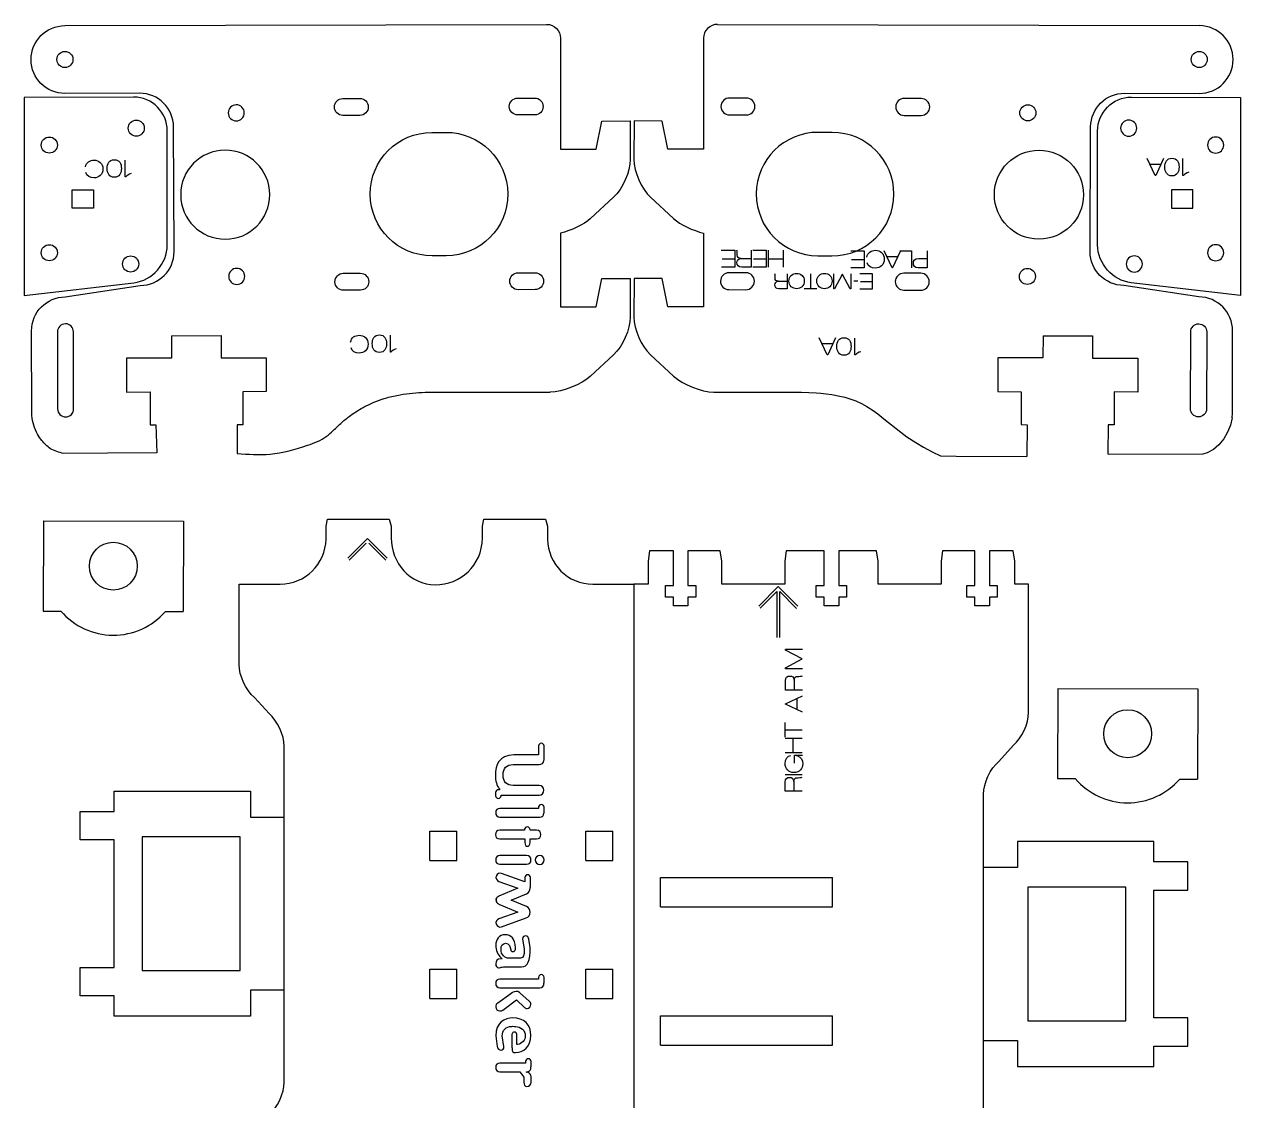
# Model space of a CAD drawing. Header units: millimetres. Extents: x -1146 to -38, y -868 to -122.
# Drawn here: x -253.3 to -37.6, y -313.1 to -122.2 of the extents above; entities that cross this region are included whole.
import ezdxf

# ---------------------------------------------------------------- set-up
doc = ezdxf.new("R2010")
doc.units = ezdxf.units.MM
doc.layers.add('CUTS', color=1, linetype='Continuous', true_color=0xff0000)
doc.layers.add('TEXT', color=5, linetype='Continuous', true_color=0x0000ff)

msp = doc.modelspace()

# ---------------------------------------------------------------- linework, layer by layer
at = {"layer": 'CUTS', "color": 1, "lineweight": 25, "true_color": 0xff0000}
for p, q in [((-246.11, -122.42), (-160.67, -122.19)), ((-130.37, -122.19), (-44.92, -122.42)), ((-227.19, -177.45), (-218.39, -177.42)), ((-227.19, -177.45), (-227.19, -181.4)), ((-218.39, -177.42), (-218.39, -181.36)), ((-72.64, -177.43), (-72.65, -181.37)), ((-72.64, -177.43), (-63.85, -177.45)), ((-63.85, -177.45), (-63.85, -181.4)), ((-227.19, -181.4), (-235.19, -181.42)), ((-235.19, -181.42), (-235.18, -187.42)), ((-218.39, -181.36), (-210.39, -181.34)), ((-210.39, -181.34), (-210.38, -187.34)), ((-80.65, -181.34), (-80.66, -187.34)), ((-72.65, -181.37), (-80.65, -181.34)), ((-63.85, -181.4), (-55.85, -181.43)), ((-55.85, -181.43), (-55.86, -187.42)), ((-235.18, -187.42), (-231, -187.41)), ((-231, -187.41), (-231, -193.25)), ((-210.38, -187.34), (-214.52, -187.36)), ((-214.52, -187.36), (-214.52, -193.21)), ((-180.56, -187.45), (-160.02, -187.43)), ((-131.01, -187.43), (-115.5, -187.44)), ((-115.5, -187.44), (-112.86, -187.56)), ((-112.86, -187.56), (-112.05, -187.63)), ((-112.05, -187.63), (-111.12, -187.72)), ((-80.66, -187.34), (-76.52, -187.36)), ((-76.52, -187.36), (-76.52, -193.2)), ((-55.86, -187.42), (-60.03, -187.41)), ((-60.03, -187.41), (-60.03, -193.25)), ((-111.12, -187.72), (-110.07, -187.87)), ((-110.07, -187.87), (-108.65, -188.15)), ((-108.65, -188.15), (-107.78, -188.36)), ((-107.78, -188.36), (-105.85, -189)), ((-105.85, -189), (-104.85, -189.46)), ((-104.85, -189.46), (-103.91, -189.96)), ((-251.95, -191.61), (-251.97, -191.18)), ((-103.91, -189.96), (-102.76, -190.71)), ((-102.76, -190.71), (-101.94, -191.31)), ((-101.94, -191.31), (-100.85, -192.17)), ((-39.13, -192.02), (-39.07, -191.18)), ((-231, -193.25), (-229.95, -193.25)), ((-229.95, -193.25), (-229.82, -198.21)), ((-215.55, -193.23), (-215.57, -198.33)), ((-214.52, -193.21), (-215.55, -193.23)), ((-100.85, -192.17), (-97.85, -194.57)), ((-76.52, -193.2), (-75.48, -193.21)), ((-75.48, -193.21), (-75.54, -198.83)), ((-61.08, -193.25), (-61.13, -198.47)), ((-60.03, -193.25), (-61.08, -193.25)), ((-39.41, -193.3), (-39.91, -194.56)), ((-39.13, -192.02), (-39.41, -193.3)), ((-97.85, -194.57), (-96.8, -195.34)), ((-96.8, -195.34), (-95.21, -196.4)), ((-40.59, -195.73), (-41.44, -196.77)), ((-39.91, -194.56), (-40.59, -195.73)), ((-238.52, -198.28), (-246.36, -198.32)), ((-229.82, -198.21), (-238.52, -198.28)), ((-95.21, -196.4), (-93.84, -197.21)), ((-93.84, -197.21), (-92.33, -198.03)), ((-92.33, -198.03), (-90.84, -198.76)), ((-43.52, -198.21), (-44.31, -198.44)), ((-42.42, -197.61), (-43.52, -198.21)), ((-41.44, -196.77), (-42.42, -197.61)), ((-90.84, -198.76), (-88.02, -198.77)), ((-88.02, -198.77), (-75.54, -198.83)), ((-44.31, -198.44), (-61.11, -198.48)), ((-249.89, -210.27), (-249.94, -226.27)), ((-249.89, -210.27), (-225.09, -210.35)), ((-225.09, -210.35), (-225.14, -226.35)), ((-249.94, -226.27), (-246.82, -226.28)), ((-228.27, -226.34), (-225.14, -226.35)), ((-70, -240), (-70.06, -256)), ((-70, -240), (-45.2, -240.09)), ((-45.2, -240.09), (-45.26, -256.09)), ((-70.06, -256), (-66.93, -256.01)), ((-48.38, -256.08), (-45.26, -256.09)), ((-181.39, -270.51), (-181.39, -265.31)), ((-181.39, -265.31), (-176.6, -265.31)), ((-176.6, -270.51), (-176.6, -265.31)), ((-153.7, -270.51), (-153.7, -265.31)), ((-153.7, -265.31), (-148.91, -265.31)), ((-148.91, -270.51), (-148.91, -265.31)), ((-181.39, -270.51), (-176.6, -270.51)), ((-153.7, -270.51), (-148.91, -270.51)), ((-140.48, -278.76), (-140.48, -273.56)), ((-140.48, -273.56), (-110, -273.56)), ((-110, -278.76), (-110, -273.56)), ((-140.48, -278.76), (-110, -278.76)), ((-181.39, -295.02), (-181.39, -289.82)), ((-181.39, -289.82), (-176.6, -289.82)), ((-176.6, -295.02), (-176.6, -289.82)), ((-153.7, -295.02), (-153.7, -289.82)), ((-153.7, -289.82), (-148.91, -289.82)), ((-148.91, -295.02), (-148.91, -289.82)), ((-181.39, -295.02), (-176.6, -295.02)), ((-153.7, -295.02), (-148.91, -295.02)), ((-140.48, -303.27), (-140.48, -298.07)), ((-140.48, -298.07), (-110, -298.07)), ((-110, -303.27), (-110, -298.07)), ((-140.48, -303.27), (-110, -303.27))]:
    msp.add_line(p, q, dxfattribs=at)
for points in [[(-158.19, -124.65), (-158.19, -144.35), (-151.86, -144.35), (-150.88, -139.34), (-145.88, -139.32), (-145.86, -146.16)], [(-132.84, -124.65), (-132.84, -144.35), (-139.17, -144.35), (-140.16, -139.34), (-145.16, -139.32), (-145.18, -146.16)], [(-233.92, -135.1), (-253.29, -135.16), (-253.29, -170.27), (-233.89, -168.03)], [(-232.85, -134.42), (-246.08, -134.44)], [(-196.8, -135.35), (-193.79, -135.34), (-193.79, -135.34)], [(-165.8, -135.27), (-162.79, -135.26), (-162.79, -135.26)], [(-125.24, -135.27), (-128.25, -135.26), (-128.25, -135.26)], [(-94.24, -135.35), (-97.25, -135.34), (-97.25, -135.34)], [(-58.19, -134.42), (-44.96, -134.44)], [(-56.97, -135.1), (-37.6, -135.16), (-37.6, -170.27), (-57, -168.03)], [(-193.78, -138.34), (-196.79, -138.35)], [(-162.78, -138.26), (-165.79, -138.27)], [(-128.25, -138.26), (-125.24, -138.27)], [(-97.26, -138.34), (-94.25, -138.35)], [(-227.93, -161.33), (-227.93, -141.12), (-227.93, -141.12)], [(-227.93, -161.33), (-227.93, -141.12), (-227.93, -141.12)], [(-226.73, -162.5), (-226.83, -140.4)], [(-181.03, -141.36), (-178.53, -141.35), (-178.53, -141.35)], [(-110.01, -141.36), (-112.51, -141.35), (-112.51, -141.35)], [(-64.3, -162.5), (-64.2, -140.4)], [(-62.96, -161.33), (-62.96, -141.12), (-62.96, -141.12)], [(-244.8, -152.24), (-244.8, -151.52), (-241, -151.52), (-241, -154.82), (-244.8, -154.82), (-244.8, -152.24), (-244.8, -152.24)], [(-148.79, -152.87), (-152.88, -156.63)], [(-142.25, -152.87), (-138.16, -156.63)], [(-46.08, -152.24), (-46.08, -151.52), (-49.88, -151.52), (-49.88, -154.82), (-46.08, -154.82), (-46.08, -152.24), (-46.08, -152.24)], [(-158.19, -159.23), (-158.19, -159.22), (-158.19, -172.3), (-151.86, -172.3), (-150.88, -167.28), (-145.88, -167.27), (-145.86, -174.11)], [(-132.85, -159.23), (-132.84, -159.22), (-132.84, -172.3), (-139.17, -172.3), (-140.16, -167.28), (-145.16, -167.27), (-145.18, -174.11)], [(-178.47, -163.25), (-180.97, -163.26)], [(-112.57, -163.25), (-110.07, -163.26)], [(-196.72, -166.35), (-193.71, -166.34), (-193.71, -166.34)], [(-165.72, -166.27), (-162.71, -166.26), (-162.71, -166.26)], [(-125.32, -166.27), (-128.33, -166.26), (-128.33, -166.26)], [(-94.32, -166.35), (-97.33, -166.34), (-97.33, -166.34)], [(-246.02, -170.55), (-232.72, -168.51)], [(-193.7, -169.34), (-196.71, -169.35)], [(-162.7, -169.26), (-165.71, -169.27)], [(-128.34, -169.26), (-125.33, -169.27)], [(-97.34, -169.34), (-94.33, -169.35)], [(-45.01, -170.55), (-58.32, -168.51)], [(-251.97, -191.18), (-252.01, -176.56)], [(-247.42, -176.75), (-247.39, -190.42), (-247.39, -190.42)], [(-244.54, -190.41), (-244.57, -176.74)], [(-46.5, -190.41), (-46.46, -176.74)], [(-43.61, -176.75), (-43.65, -190.41), (-43.65, -190.41)], [(-39.07, -191.18), (-39.03, -176.56)], [(-148.79, -180.82), (-152.88, -184.58)], [(-142.25, -180.82), (-138.16, -184.58)], [(-199.78, -213.51), (-199.77, -213.31), (-199.77, -211.23), (-199.53, -210), (-188.6, -210), (-188.25, -211.23), (-188.25, -213.16), (-188.25, -213.31)], [(-172.05, -213.31), (-172.05, -213.16), (-172.05, -211.23), (-171.8, -210), (-160.87, -210), (-160.52, -211.23), (-160.52, -213.31), (-160.52, -213.51)], [(-75.2, -221.51), (-77.67, -221.51), (-77.67, -217.44), (-77.92, -215.61), (-82.15, -215.61), (-82.15, -221.74), (-80.75, -221.74), (-80.75, -223.84), (-82.15, -223.84), (-82.15, -225.37), (-84.75, -225.37), (-84.75, -223.84), (-86.15, -223.84), (-86.15, -221.74), (-84.75, -221.74), (-84.75, -215.61), (-90.47, -215.61), (-90.72, -217.44), (-90.72, -221.51), (-101.9, -221.51), (-101.9, -217.44), (-102.15, -215.61), (-108.87, -215.61), (-108.87, -221.74), (-107.47, -221.74), (-107.47, -223.84), (-108.87, -223.84), (-108.87, -225.37), (-111.47, -225.37), (-111.47, -223.84), (-112.87, -223.84), (-112.87, -221.74), (-111.47, -221.74), (-111.47, -215.61), (-118.2, -215.61), (-118.45, -217.44), (-118.45, -221.51), (-129.62, -221.51), (-129.62, -217.44), (-129.87, -215.61), (-135.6, -215.61), (-135.6, -221.74), (-134.2, -221.74), (-134.2, -223.84), (-135.6, -223.84), (-135.6, -225.37), (-138.2, -225.37), (-138.2, -223.84), (-139.6, -223.84), (-139.6, -221.74), (-138.2, -221.74), (-138.2, -215.61), (-142.42, -215.61), (-142.67, -217.44), (-142.67, -221.51), (-145.2, -221.51), (-145.2, -347.08)], [(-215.2, -235.78), (-215.2, -221.51), (-207.93, -221.51)], [(-152.47, -221.51), (-145.2, -221.51)], [(-75.2, -244.28), (-75.2, -221.51), (-75.2, -221.51)], [(-209.9, -244.45), (-212.5, -241.59)], [(-80.49, -252.95), (-77.9, -250.09)], [(-207.2, -309.86), (-207.2, -250.26)], [(-207.17, -293.53), (-213.17, -293.53), (-213.17, -298.13), (-237.37, -298.13), (-237.37, -294.53), (-243.37, -294.53), (-243.37, -289.54), (-237.37, -289.54), (-237.37, -266.84), (-243.37, -266.84), (-243.37, -261.85), (-237.37, -261.85), (-237.37, -258.25), (-213.17, -258.25), (-213.17, -262.85), (-207.17, -262.85)], [(-83.2, -318.36), (-83.2, -258.77)], [(-232.4, -290.04), (-215, -290.04), (-215, -266.34), (-232.4, -266.34), (-232.4, -290.04), (-232.4, -290.04)], [(-83.18, -302.46), (-77.18, -302.46), (-77.18, -307.06), (-52.97, -307.06), (-52.97, -303.46), (-46.97, -303.46), (-46.97, -298.47), (-52.97, -298.47), (-52.97, -275.77), (-46.97, -275.77), (-46.97, -270.78), (-52.97, -270.78), (-52.97, -267.18), (-77.18, -267.18), (-77.18, -271.78), (-83.18, -271.78)], [(-75.34, -298.97), (-57.94, -298.97), (-57.94, -275.27), (-75.34, -275.27), (-75.34, -298.97), (-75.34, -298.97)]]:
    msp.add_lwpolyline(points, dxfattribs=at)
for centre in [(-237.51, -218.31), (-57.63, -248.04)]:
    msp.add_circle(centre, 4.25, dxfattribs=at)
for centre in [(-237.51, -218.31), (-57.63, -248.04)]:
    msp.add_arc(centre, 12.25, 220.5677, 319.0221, dxfattribs=at)
for points in [[(-252.1, -128.45), (-252.11, -125.14), (-249.43, -122.43), (-246.11, -122.42)], [(-160.67, -122.19), (-159.31, -122.19), (-158.2, -123.29), (-158.19, -124.65)], [(-130.37, -122.19), (-131.73, -122.19), (-132.84, -123.29), (-132.84, -124.65)], [(-38.94, -128.45), (-38.93, -125.14), (-41.61, -122.43), (-44.92, -122.42)], [(-247.51, -128.42), (-247.51, -127.63), (-246.87, -127), (-246.09, -127)], [(-246.09, -127), (-245.3, -127), (-244.66, -127.63), (-244.66, -128.42)], [(-46.37, -128.42), (-46.37, -127.63), (-45.74, -127), (-44.95, -127)], [(-44.95, -127), (-44.16, -127), (-43.52, -127.63), (-43.52, -128.42)], [(-246.08, -134.44), (-249.4, -134.45), (-252.09, -131.77), (-252.1, -128.45)], [(-246.09, -129.85), (-246.87, -129.85), (-247.51, -129.21), (-247.51, -128.42)], [(-244.66, -128.42), (-244.66, -129.21), (-245.3, -129.85), (-246.09, -129.85)], [(-44.95, -129.85), (-45.74, -129.85), (-46.37, -129.21), (-46.37, -128.42)], [(-44.96, -134.44), (-41.64, -134.45), (-38.95, -131.77), (-38.94, -128.45)], [(-43.52, -128.42), (-43.52, -129.21), (-44.16, -129.85), (-44.95, -129.85)], [(-227.93, -141.12), (-227.92, -137.8), (-230.6, -135.11), (-233.92, -135.1)], [(-226.83, -140.4), (-226.84, -137.09), (-229.54, -134.41), (-232.85, -134.42)], [(-198.3, -136.86), (-198.3, -136.03), (-197.63, -135.35), (-196.8, -135.35)], [(-193.79, -135.34), (-192.96, -135.34), (-192.29, -136.01), (-192.29, -136.84)], [(-167.3, -136.77), (-167.3, -135.94), (-166.63, -135.27), (-165.8, -135.27)], [(-162.79, -135.26), (-161.96, -135.25), (-161.29, -135.93), (-161.29, -136.75)], [(-128.25, -135.26), (-129.07, -135.25), (-129.75, -135.92), (-129.75, -136.75)], [(-123.74, -136.77), (-123.74, -135.94), (-124.41, -135.27), (-125.24, -135.27)], [(-97.25, -135.34), (-98.08, -135.34), (-98.75, -136.01), (-98.75, -136.84)], [(-92.74, -136.85), (-92.74, -136.03), (-93.41, -135.35), (-94.24, -135.35)], [(-64.2, -140.4), (-64.19, -137.09), (-61.5, -134.41), (-58.19, -134.42)], [(-62.96, -141.12), (-62.96, -137.8), (-60.28, -135.11), (-56.97, -135.1)], [(-215.71, -136.47), (-216.5, -136.48), (-217.13, -137.11), (-217.13, -137.9)], [(-217.13, -137.9), (-217.13, -138.69), (-216.49, -139.32), (-215.7, -139.32)], [(-214.28, -137.89), (-214.28, -137.11), (-214.92, -136.47), (-215.71, -136.47)], [(-215.7, -139.32), (-214.91, -139.32), (-214.28, -138.68), (-214.28, -137.89)], [(-196.79, -138.35), (-197.62, -138.35), (-198.29, -137.68), (-198.3, -136.86)], [(-192.29, -136.84), (-192.28, -137.67), (-192.95, -138.34), (-193.78, -138.34)], [(-165.79, -138.27), (-166.62, -138.27), (-167.29, -137.6), (-167.3, -136.77)], [(-161.29, -136.75), (-161.28, -137.58), (-161.95, -138.26), (-162.78, -138.26)], [(-129.75, -136.75), (-129.75, -137.58), (-129.08, -138.25), (-128.25, -138.26)], [(-125.24, -138.27), (-124.42, -138.27), (-123.74, -137.6), (-123.74, -136.77)], [(-98.75, -136.84), (-98.75, -137.67), (-98.08, -138.34), (-97.26, -138.34)], [(-94.25, -138.35), (-93.42, -138.35), (-92.74, -137.68), (-92.74, -136.85)], [(-76.76, -137.89), (-76.76, -137.11), (-76.12, -136.47), (-75.33, -136.47)], [(-75.34, -139.32), (-76.12, -139.32), (-76.76, -138.68), (-76.76, -137.89)], [(-73.91, -137.9), (-73.91, -138.69), (-74.55, -139.32), (-75.34, -139.32)], [(-75.33, -136.47), (-74.54, -136.47), (-73.91, -137.11), (-73.91, -137.9)], [(-234.86, -140.61), (-234.86, -139.82), (-234.22, -139.18), (-233.43, -139.18)], [(-233.43, -139.18), (-232.64, -139.18), (-232.01, -139.82), (-232.01, -140.61)], [(-57.45, -139.18), (-58.24, -139.18), (-58.88, -139.82), (-58.88, -140.61)], [(-56.03, -140.61), (-56.03, -139.82), (-56.67, -139.18), (-57.45, -139.18)], [(-250.28, -143.61), (-250.28, -142.82), (-249.64, -142.18), (-248.85, -142.18)], [(-248.85, -142.18), (-248.07, -142.18), (-247.43, -142.82), (-247.43, -143.61)], [(-233.43, -142.03), (-234.22, -142.03), (-234.86, -141.39), (-234.86, -140.61)], [(-232.01, -140.61), (-232.01, -141.39), (-232.64, -142.03), (-233.43, -142.03)], [(-191.95, -152.34), (-191.97, -146.29), (-187.08, -141.37), (-181.03, -141.36)], [(-178.53, -141.35), (-172.48, -141.33), (-167.57, -146.22), (-167.55, -152.27)], [(-112.51, -141.35), (-118.56, -141.33), (-123.47, -146.22), (-123.49, -152.27)], [(-99.09, -152.34), (-99.07, -146.29), (-103.96, -141.37), (-110.01, -141.36)], [(-58.88, -140.61), (-58.88, -141.39), (-58.24, -142.03), (-57.45, -142.03)], [(-57.45, -142.03), (-56.67, -142.03), (-56.03, -141.39), (-56.03, -140.61)], [(-42.03, -142.18), (-42.82, -142.18), (-43.46, -142.82), (-43.46, -143.61)], [(-40.61, -143.61), (-40.61, -142.82), (-41.24, -142.18), (-42.03, -142.18)], [(-248.85, -145.03), (-249.64, -145.03), (-250.28, -144.39), (-250.28, -143.61)], [(-247.43, -143.61), (-247.43, -144.39), (-248.07, -145.03), (-248.85, -145.03)], [(-217.69, -144.51), (-222.05, -144.52), (-225.58, -148.07), (-225.56, -152.43)], [(-209.76, -152.39), (-209.78, -148.02), (-213.32, -144.5), (-217.69, -144.51)], [(-81.27, -152.39), (-81.26, -148.02), (-77.71, -144.5), (-73.35, -144.51)], [(-73.35, -144.51), (-68.99, -144.52), (-65.46, -148.07), (-65.47, -152.43)], [(-43.46, -143.61), (-43.46, -144.39), (-42.82, -145.03), (-42.03, -145.03)], [(-42.03, -145.03), (-41.24, -145.03), (-40.61, -144.39), (-40.61, -143.61)], [(-145.86, -146.16), (-145.85, -148.36), (-147.17, -151.38), (-148.79, -152.87)], [(-145.18, -146.16), (-145.19, -148.36), (-143.87, -151.38), (-142.25, -152.87)], [(-225.56, -152.43), (-225.55, -156.79), (-222.01, -160.32), (-217.64, -160.31)], [(-217.64, -160.31), (-213.28, -160.3), (-209.75, -156.75), (-209.76, -152.39)], [(-180.97, -163.26), (-187.02, -163.28), (-191.93, -158.39), (-191.95, -152.34)], [(-167.55, -152.27), (-167.53, -158.32), (-172.42, -163.23), (-178.47, -163.25)], [(-123.49, -152.27), (-123.51, -158.32), (-118.62, -163.23), (-112.57, -163.25)], [(-110.07, -163.26), (-104.02, -163.28), (-99.1, -158.39), (-99.09, -152.34)], [(-73.39, -160.31), (-77.76, -160.3), (-81.28, -156.75), (-81.27, -152.39)], [(-65.47, -152.43), (-65.48, -156.79), (-69.03, -160.32), (-73.39, -160.31)], [(-152.88, -156.63), (-154.08, -157.74), (-156.32, -158.77), (-158.19, -159.23)], [(-138.16, -156.63), (-136.95, -157.74), (-134.72, -158.77), (-132.85, -159.23)], [(-250.28, -162.71), (-250.28, -161.92), (-249.64, -161.28), (-248.85, -161.28)], [(-248.85, -161.28), (-248.07, -161.28), (-247.43, -161.92), (-247.43, -162.71)], [(-233.89, -168.03), (-230.61, -167.65), (-227.93, -164.63), (-227.93, -161.33)], [(-57, -168.03), (-60.27, -167.65), (-62.96, -164.63), (-62.96, -161.33)], [(-42.03, -161.28), (-42.82, -161.28), (-43.46, -161.92), (-43.46, -162.71)], [(-40.61, -162.71), (-40.61, -161.92), (-41.24, -161.28), (-42.03, -161.28)], [(-248.85, -164.13), (-249.64, -164.13), (-250.28, -163.49), (-250.28, -162.71)], [(-247.43, -162.71), (-247.43, -163.49), (-248.07, -164.13), (-248.85, -164.13)], [(-235.86, -164.71), (-235.86, -163.92), (-235.22, -163.28), (-234.43, -163.28)], [(-234.43, -163.28), (-233.64, -163.28), (-233.01, -163.92), (-233.01, -164.71)], [(-232.72, -168.51), (-229.4, -168.5), (-226.72, -165.81), (-226.73, -162.5)], [(-58.32, -168.51), (-61.63, -168.5), (-64.31, -165.81), (-64.3, -162.5)], [(-56.45, -163.28), (-57.24, -163.28), (-57.88, -163.92), (-57.88, -164.71)], [(-55.03, -164.71), (-55.03, -163.92), (-55.67, -163.28), (-56.45, -163.28)], [(-43.46, -162.71), (-43.46, -163.49), (-42.82, -164.13), (-42.03, -164.13)], [(-42.03, -164.13), (-41.24, -164.13), (-40.61, -163.49), (-40.61, -162.71)], [(-234.43, -166.13), (-235.22, -166.13), (-235.86, -165.49), (-235.86, -164.71)], [(-233.01, -164.71), (-233.01, -165.49), (-233.64, -166.13), (-234.43, -166.13)], [(-215.63, -165.48), (-216.42, -165.48), (-217.05, -166.12), (-217.05, -166.91)], [(-214.2, -166.9), (-214.2, -166.11), (-214.84, -165.48), (-215.63, -165.48)], [(-76.84, -166.9), (-76.83, -166.11), (-76.19, -165.47), (-75.41, -165.48)], [(-75.41, -165.48), (-74.62, -165.48), (-73.98, -166.12), (-73.99, -166.91)], [(-57.88, -164.71), (-57.88, -165.49), (-57.24, -166.13), (-56.45, -166.13)], [(-56.45, -166.13), (-55.67, -166.13), (-55.03, -165.49), (-55.03, -164.71)], [(-217.05, -166.91), (-217.05, -167.69), (-216.41, -168.33), (-215.62, -168.33)], [(-215.62, -168.33), (-214.84, -168.32), (-214.2, -167.69), (-214.2, -166.9)], [(-198.21, -167.86), (-198.21, -167.03), (-197.54, -166.35), (-196.72, -166.35)], [(-196.71, -169.35), (-197.54, -169.35), (-198.21, -168.68), (-198.21, -167.86)], [(-193.71, -166.34), (-192.88, -166.34), (-192.2, -167.01), (-192.2, -167.84)], [(-192.2, -167.84), (-192.2, -168.67), (-192.87, -169.34), (-193.7, -169.34)], [(-167.21, -167.77), (-167.21, -166.94), (-166.54, -166.27), (-165.72, -166.27)], [(-165.71, -169.27), (-166.54, -169.27), (-167.21, -168.6), (-167.21, -167.77)], [(-162.71, -166.26), (-161.88, -166.25), (-161.2, -166.93), (-161.2, -167.75)], [(-161.2, -167.75), (-161.2, -168.58), (-161.87, -169.26), (-162.7, -169.26)], [(-128.33, -166.26), (-129.16, -166.25), (-129.83, -166.92), (-129.84, -167.75)], [(-129.84, -167.75), (-129.84, -168.58), (-129.17, -169.26), (-128.34, -169.26)], [(-125.33, -169.27), (-124.5, -169.27), (-123.83, -168.6), (-123.83, -167.77)], [(-123.83, -167.77), (-123.82, -166.94), (-124.49, -166.27), (-125.32, -166.27)], [(-97.33, -166.34), (-98.16, -166.34), (-98.83, -167.01), (-98.84, -167.84)], [(-98.84, -167.84), (-98.84, -168.67), (-98.17, -169.34), (-97.34, -169.34)], [(-94.33, -169.35), (-93.5, -169.35), (-92.83, -168.68), (-92.83, -167.85)], [(-92.83, -167.85), (-92.82, -167.03), (-93.49, -166.35), (-94.32, -166.35)], [(-75.42, -168.33), (-76.2, -168.32), (-76.84, -167.68), (-76.84, -166.9)], [(-73.99, -166.91), (-73.99, -167.69), (-74.63, -168.33), (-75.42, -168.33)], [(-252.01, -176.56), (-252.02, -173.25), (-249.34, -170.56), (-246.02, -170.55)], [(-39.03, -176.56), (-39.02, -173.25), (-41.7, -170.56), (-45.01, -170.55)], [(-145.86, -174.11), (-145.85, -176.31), (-147.17, -179.33), (-148.79, -180.82)], [(-145.18, -174.11), (-145.19, -176.31), (-143.87, -179.33), (-142.25, -180.82)], [(-246, -175.32), (-246.79, -175.33), (-247.42, -175.96), (-247.42, -176.75)], [(-244.57, -176.74), (-244.57, -175.96), (-245.21, -175.32), (-246, -175.32)], [(-46.46, -176.74), (-46.46, -175.96), (-45.82, -175.32), (-45.04, -175.32)], [(-45.04, -175.32), (-44.25, -175.33), (-43.61, -175.96), (-43.61, -176.75)], [(-152.88, -184.58), (-154.5, -186.07), (-157.82, -187.42), (-160.02, -187.43)], [(-138.16, -184.58), (-136.54, -186.07), (-133.21, -187.42), (-131.01, -187.43)], [(-247.39, -190.42), (-247.38, -191.2), (-246.74, -191.84), (-245.96, -191.84)], [(-245.96, -191.84), (-245.17, -191.83), (-244.53, -191.19), (-244.54, -190.41)], [(-45.08, -191.84), (-45.87, -191.83), (-46.5, -191.19), (-46.5, -190.41)], [(-43.65, -190.41), (-43.65, -191.2), (-44.29, -191.84), (-45.08, -191.84)], [(-207.93, -221.51), (-203.48, -221.51), (-199.86, -217.94), (-199.78, -213.51)], [(-188.25, -213.31), (-188.16, -217.74), (-184.89, -221.6), (-180.44, -221.6)], [(-180.44, -221.6), (-175.98, -221.6), (-172.15, -218.28), (-172.05, -213.31)], [(-160.52, -213.51), (-160.44, -217.94), (-156.92, -221.51), (-152.47, -221.51)], [(-212.5, -241.59), (-213.98, -240.34), (-215.2, -237.72), (-215.2, -235.78)], [(-207.2, -250.26), (-207.2, -248.32), (-208.42, -245.7), (-209.9, -244.45)], [(-77.9, -250.09), (-76.41, -248.84), (-75.2, -246.22), (-75.2, -244.28)], [(-83.2, -258.77), (-83.2, -256.82), (-81.98, -254.2), (-80.49, -252.95)], [(-209.9, -315.67), (-208.42, -314.42), (-207.2, -311.81), (-207.2, -309.86)]]:
    msp.add_open_spline(points, degree=3, dxfattribs=at)
for points, knots in [([(-215.57, -198.33), (-213.6, -198.47), (-209.34, -198.78), (-204.06, -197.28), (-200.19, -195.84), (-198.4, -194.14), (-197.05, -192.82), (-195.19, -191.34), (-192.59, -189.69), (-189.57, -188.51), (-185.98, -187.72), (-183.14, -187.47), (-181.1, -187.45), (-180.56, -187.45)], [0, 0, 0, 0, 5.875427, 12.707763, 16.361945, 17.995967, 20.0759, 22.036762, 25.11717, 29.265572, 31.675807, 36.152851, 37.779355, 37.779355, 37.779355, 37.779355]), ([(-246.36, -198.32), (-247.16, -198.11), (-248.66, -197.7), (-250.08, -196.24), (-251.04, -194.8), (-251.7, -193.32), (-251.87, -192.17), (-251.95, -191.61)], [0, 0, 0, 0, 2.433095, 4.57217, 5.897493, 7.664195, 9.361944, 9.361944, 9.361944, 9.361944])]:
    msp.add_open_spline(points, degree=3, knots=knots, dxfattribs=at)
at = {"layer": 'TEXT', "color": 5, "lineweight": 25, "true_color": 0x0000ff}
for points in [[(-235.29, -149.24), (-235.4, -149.24), (-235.4, -146.27)], [(-51.27, -146), (-52.66, -149.02), (-52.77, -149.02), (-54.15, -146)], [(-47.73, -149), (-47.84, -149), (-47.84, -146.02)], [(-53.69, -147), (-51.72, -147)], [(-129.7, -162.25), (-127.32, -162.25), (-127.32, -165.27), (-129.67, -165.27)], [(-127.32, -163.86), (-129.57, -163.86)], [(-126.2, -163.72), (-126.19, -163.72), (-124.42, -163.71)], [(-124.42, -162.25), (-124.42, -165.27), (-126.08, -165.27)], [(-124.12, -162.25), (-121.74, -162.25), (-121.74, -165.27), (-124.09, -165.27)], [(-121.74, -163.86), (-124, -163.86)], [(-121.31, -165.27), (-121.31, -162.25)], [(-118.72, -163.86), (-121.31, -163.86)], [(-118.72, -162.25), (-118.72, -165.27)], [(-106.74, -162.35), (-104.36, -162.35), (-104.36, -165.37), (-106.71, -165.37)], [(-97.92, -162.35), (-99.31, -165.37), (-99.42, -165.37), (-100.8, -162.35)], [(-100.34, -163.35), (-98.37, -163.35)], [(-98.06, -162.35), (-95.94, -162.35), (-95.94, -165.37)], [(-93.19, -162.35), (-93.19, -165.37), (-94.8, -165.37)], [(-94.68, -163.72), (-93.19, -163.72)], [(-104.36, -163.96), (-106.61, -163.96)], [(-119.57, -167.76), (-119.57, -167.76), (-118.03, -167.75)], [(-118.03, -166.48), (-118.03, -169.1), (-119.47, -169.1)], [(-113.9, -166.48), (-113.9, -169.1)], [(-106.74, -166.48), (-106.74, -169.1), (-106.86, -169.1), (-108.23, -166.56), (-108.24, -166.56), (-109.61, -169.1), (-109.73, -169.1), (-109.73, -166.48)], [(-105.5, -167.73), (-106.2, -167.73)], [(-105.12, -166.42), (-102.97, -166.42), (-102.97, -169.16), (-105.1, -169.16)], [(-102.97, -167.89), (-105.01, -167.89)], [(-112.76, -169.1), (-115.02, -169.1)], [(-188.27, -180.33), (-188.38, -180.33), (-188.38, -177.35)], [(-109.43, -177.83), (-110.83, -180.85), (-110.94, -180.85), (-112.32, -177.83)], [(-111.86, -178.82), (-109.89, -178.83)], [(-105.9, -180.83), (-106.01, -180.83), (-106.01, -177.85)], [(-195.91, -216.88), (-192.43, -213.4), (-188.95, -216.88)], [(-195.67, -217.25), (-192.68, -214.26)], [(-192.18, -214.26), (-189.18, -217.26)], [(-123.06, -225.42), (-119.59, -221.94), (-116.11, -225.42)], [(-122.83, -225.79), (-119.84, -222.8), (-119.84, -230.97)], [(-119.34, -230.97), (-119.34, -222.8), (-116.34, -225.8)], [(-115.3, -236.5), (-118.32, -236.5), (-118.32, -236.36), (-115.38, -234.78), (-115.38, -234.77), (-118.32, -233.19), (-118.32, -233.05), (-115.3, -233.05)], [(-115.3, -240.3), (-118.32, -240.3), (-118.32, -238.64)], [(-116.77, -238.52), (-116.76, -238.53), (-116.76, -240.3)], [(-115.3, -244.21), (-118.32, -242.82), (-118.32, -242.71), (-115.3, -241.32)], [(-116.29, -241.78), (-116.29, -243.76)], [(-118.37, -248.63), (-118.37, -246.06)], [(-115.38, -247.39), (-118.34, -247.39)], [(-118.37, -248.84), (-115.38, -248.84)], [(-116.98, -251.4), (-116.98, -248.84)], [(-162.09, -250.21), (-162.09, -251.79), (-166.47, -251.79)], [(-161.13, -252.63), (-161.13, -250.21), (-161.13, -250.21)], [(-115.38, -251.4), (-118.37, -251.4)], [(-116.71, -253.26), (-116.71, -251.86), (-115.31, -251.86)], [(-166.63, -253.52), (-162, -253.52)], [(-118.37, -255.28), (-115.38, -255.28)], [(-115.38, -258.25), (-118.37, -258.25), (-118.37, -256.6)], [(-116.84, -256.49), (-116.83, -256.5)], [(-116.83, -256.49), (-116.83, -258.25)], [(-169.71, -258.46), (-169.71, -259.04)], [(-169.07, -257.82), (-168.96, -257.98), (-169.23, -257.98)], [(-162, -257.21), (-166.63, -257.21)], [(-168.75, -259.04), (-168.75, -258.94), (-166.6, -258.94)], [(-166.47, -258.94), (-162, -258.94)], [(-162.09, -261.08), (-162.09, -261.3), (-168.94, -261.3)], [(-168.94, -262.82), (-161.9, -262.82)], [(-161.13, -261.99), (-161.13, -261.08), (-161.13, -261.08)], [(-164.57, -265.04), (-164.57, -265.14), (-164.66, -265.17), (-168.97, -265.17)], [(-162.46, -265.17), (-163.6, -265.17), (-163.6, -265.07)], [(-168.97, -266.69), (-164.54, -266.69), (-164.54, -267.3)], [(-163.6, -267.3), (-163.6, -266.69), (-162.46, -266.69)], [(-164.21, -269.67), (-168.94, -269.67)], [(-168.94, -271.19), (-164.21, -271.19)], [(-164.51, -273.53), (-164.51, -274.3), (-168.65, -272.82)], [(-163.55, -275.23), (-163.55, -273.53)], [(-165.79, -275.44), (-169.17, -276.87)], [(-169.16, -274.24), (-165.79, -275.44), (-165.79, -275.44)], [(-163.57, -275.42), (-163.57, -275.4), (-163.57, -275.34)], [(-169.61, -277.39), (-169.71, -277.41), (-169.62, -277.43)], [(-169.62, -277.69), (-169.7, -277.75), (-169.61, -277.73)], [(-169.39, -277.01), (-169.42, -277.04)], [(-169.42, -278.08), (-169.39, -278.11)], [(-164.25, -278.69), (-166.94, -277.56), (-164.25, -276.42)], [(-169.17, -278.25), (-165.79, -279.67), (-169.16, -280.87)], [(-168.65, -282.29), (-164.27, -280.72)], [(-164.92, -284.48), (-164.66, -286.19), (-164.66, -286.69)], [(-163.57, -285.98), (-163.81, -284.5)], [(-168.56, -287.96), (-168.79, -287.98)], [(-168.73, -287.81), (-168.56, -287.97), (-168.56, -287.96)], [(-165.32, -287.87), (-167.42, -287.87)], [(-167.99, -289.39), (-165.11, -289.39)], [(-162.09, -291.26), (-162.09, -291.57), (-168.94, -291.57)], [(-168.94, -293.09), (-161.9, -293.09)], [(-161.14, -292.33), (-161.14, -292.27)], [(-161.13, -292.17), (-161.13, -291.26), (-161.13, -291.26)], [(-167.04, -294.18), (-169.34, -295.81)], [(-168.46, -297.06), (-166.01, -295.23), (-164.6, -296.58)], [(-163.75, -295.48), (-165.4, -293.99)], [(-169.7, -301.64), (-169.44, -303.52)], [(-168.26, -303.54), (-168.55, -301.64)], [(-166.8, -301.29), (-166.81, -301.32)], [(-166.81, -301.39), (-166.81, -303.69)], [(-165.86, -303.15), (-165.97, -303.17), (-165.97, -301.39)], [(-166.8, -303.79), (-166.8, -303.93)], [(-164.4, -306.17), (-164.4, -306.48), (-168.94, -306.48)], [(-163.44, -307.09), (-163.44, -306.17), (-163.44, -306.17)], [(-168.94, -308), (-165.43, -308), (-164.7, -308.98), (-164.7, -309.85)], [(-163.97, -308.16), (-164.31, -308.06), (-163.96, -307.97)], [(-163.45, -307.24), (-163.45, -307.19)], [(-163.42, -309.85), (-163.42, -308.87)]]:
    msp.add_lwpolyline(points, dxfattribs=at)
for points in [[(-242.44, -147.48), (-242.35, -146.67), (-241.62, -146.27), (-240.92, -146.27)], [(-240.92, -146.27), (-240.06, -146.27), (-239.36, -146.85), (-239.36, -147.84)], [(-238.6, -147.75), (-238.6, -146.92), (-238.27, -146.2), (-237.34, -146.2)], [(-237.34, -146.2), (-236.41, -146.2), (-236.07, -146.92), (-236.07, -147.75)], [(-51.05, -147.51), (-51.05, -146.67), (-50.71, -145.95), (-49.78, -145.95)], [(-49.78, -145.95), (-48.85, -145.95), (-48.52, -146.67), (-48.52, -147.51)], [(-240.92, -149.42), (-241.64, -149.42), (-242.21, -149.13), (-242.37, -148.47)], [(-239.36, -147.84), (-239.36, -148.84), (-240.06, -149.42), (-240.92, -149.42)], [(-237.34, -149.31), (-238.27, -149.31), (-238.6, -148.59), (-238.6, -147.75)], [(-236.07, -147.75), (-236.07, -148.59), (-236.41, -149.31), (-237.34, -149.31)], [(-234.35, -148.68), (-234.81, -148.8), (-235.11, -149.04), (-235.29, -149.24)], [(-49.78, -149.07), (-50.71, -149.07), (-51.05, -148.35), (-51.05, -147.51)], [(-48.52, -147.51), (-48.52, -148.35), (-48.85, -149.07), (-49.78, -149.07)], [(-46.79, -148.44), (-47.25, -148.55), (-47.55, -148.79), (-47.73, -149)], [(-126.86, -163.08), (-126.86, -162.97), (-126.87, -162.37), (-126.93, -162.25)], [(-126.92, -164.44), (-126.92, -164.16), (-126.72, -163.75), (-126.2, -163.72)], [(-126.19, -163.72), (-126.66, -163.71), (-126.86, -163.5), (-126.86, -163.08)], [(-103.89, -163.49), (-103.8, -162.69), (-103.07, -162.28), (-102.37, -162.28)], [(-102.37, -162.28), (-101.51, -162.28), (-100.81, -162.86), (-100.81, -163.86)], [(-100.81, -163.86), (-100.81, -164.86), (-101.51, -165.44), (-102.37, -165.44)], [(-95.64, -164.54), (-95.64, -164.14), (-95.43, -163.72), (-94.68, -163.72)], [(-126.08, -165.27), (-126.69, -165.27), (-126.92, -164.98), (-126.92, -164.44)], [(-102.37, -165.44), (-103.09, -165.44), (-103.66, -165.14), (-103.82, -164.49)], [(-94.8, -165.37), (-95.44, -165.37), (-95.64, -165), (-95.64, -164.54)], [(-120.15, -167.21), (-120.15, -167.11), (-120.15, -166.59), (-120.2, -166.48)], [(-120.19, -168.39), (-120.19, -168.14), (-120.02, -167.79), (-119.57, -167.76)], [(-119.57, -167.76), (-119.97, -167.75), (-120.15, -167.56), (-120.15, -167.21)], [(-117.69, -167.73), (-117.69, -166.87), (-117.08, -166.37), (-116.33, -166.37)], [(-116.33, -169.1), (-117.08, -169.1), (-117.69, -168.6), (-117.69, -167.73)], [(-116.33, -166.37), (-115.59, -166.37), (-114.98, -166.87), (-114.98, -167.73)], [(-114.98, -167.73), (-114.98, -168.6), (-115.59, -169.1), (-116.33, -169.1)], [(-112.76, -167.73), (-112.76, -166.87), (-112.15, -166.37), (-111.41, -166.37)], [(-111.41, -169.1), (-112.15, -169.1), (-112.76, -168.6), (-112.76, -167.73)], [(-111.41, -166.37), (-110.66, -166.37), (-110.05, -166.87), (-110.05, -167.73)], [(-110.05, -167.73), (-110.05, -168.6), (-110.66, -169.1), (-111.41, -169.1)], [(-119.47, -169.1), (-119.99, -169.1), (-120.19, -168.85), (-120.19, -168.39)], [(-195.42, -178.56), (-195.33, -177.75), (-194.6, -177.35), (-193.91, -177.35)], [(-193.91, -177.35), (-193.04, -177.35), (-192.34, -177.93), (-192.34, -178.93)], [(-192.34, -178.93), (-192.34, -179.92), (-193.04, -180.5), (-193.91, -180.5)], [(-191.59, -178.84), (-191.59, -178), (-191.25, -177.28), (-190.32, -177.28)], [(-190.32, -180.39), (-191.25, -180.39), (-191.59, -179.67), (-191.59, -178.84)], [(-190.32, -177.28), (-189.39, -177.28), (-189.06, -178), (-189.06, -178.84)], [(-189.06, -178.84), (-189.06, -179.67), (-189.39, -180.39), (-190.32, -180.39)], [(-109.21, -179.34), (-109.21, -178.5), (-108.88, -177.78), (-107.95, -177.78)], [(-107.95, -177.78), (-107.02, -177.78), (-106.68, -178.5), (-106.68, -179.34)], [(-193.91, -180.5), (-194.62, -180.5), (-195.19, -180.21), (-195.35, -179.56)], [(-187.33, -179.76), (-187.79, -179.88), (-188.09, -180.12), (-188.27, -180.33)], [(-107.95, -180.89), (-108.88, -180.89), (-109.21, -180.18), (-109.21, -179.34)], [(-106.68, -179.34), (-106.68, -180.18), (-107.02, -180.89), (-107.95, -180.89)], [(-104.96, -180.26), (-105.42, -180.38), (-105.72, -180.62), (-105.9, -180.83)], [(-118.32, -238.64), (-118.32, -238.03), (-118.03, -237.8), (-117.49, -237.8)], [(-117.49, -237.8), (-117.2, -237.8), (-116.8, -238), (-116.77, -238.52)], [(-116.76, -238.53), (-116.76, -238.06), (-116.54, -237.86), (-116.13, -237.86)], [(-116.13, -237.86), (-116.02, -237.86), (-115.42, -237.85), (-115.3, -237.79)], [(-161.61, -249.73), (-161.87, -249.73), (-162.09, -249.94), (-162.09, -250.21)], [(-161.13, -250.21), (-161.13, -249.94), (-161.34, -249.73), (-161.61, -249.73)], [(-166.47, -251.79), (-169.18, -251.79), (-169.75, -253.73), (-169.75, -255.36)], [(-118.37, -253.37), (-118.37, -252.44), (-117.95, -252.01), (-117.37, -251.9)], [(-116.71, -251.86), (-116.37, -251.9), (-116.21, -251.96), (-116.21, -251.96)], [(-116.21, -251.96), (-115.53, -252.17), (-115.25, -252.75), (-115.25, -253.37)], [(-168.39, -255.36), (-168.39, -254.16), (-167.78, -253.52), (-166.63, -253.52)], [(-162, -253.52), (-161.52, -253.52), (-161.19, -253.23), (-161.15, -252.77)], [(-161.15, -252.77), (-161.13, -252.71), (-161.13, -252.67), (-161.13, -252.63)], [(-116.81, -254.92), (-117.79, -254.92), (-118.37, -254.22), (-118.37, -253.37)], [(-115.25, -253.37), (-115.25, -254.22), (-115.82, -254.92), (-116.81, -254.92)], [(-169.75, -255.36), (-169.75, -256.39), (-169.52, -257.22), (-169.07, -257.82)], [(-166.63, -257.21), (-167.78, -257.21), (-168.39, -256.57), (-168.39, -255.36)], [(-118.37, -256.6), (-118.37, -256.01), (-118.08, -255.78), (-117.55, -255.78)], [(-117.55, -255.78), (-117.27, -255.78), (-116.87, -255.97), (-116.84, -256.49)], [(-116.83, -256.5), (-116.83, -256.04), (-116.61, -255.84), (-116.2, -255.84)], [(-116.2, -255.84), (-116.09, -255.84), (-115.5, -255.83), (-115.38, -255.77)], [(-169.23, -257.98), (-169.49, -257.98), (-169.71, -258.19), (-169.71, -258.46)], [(-161.14, -258.07), (-161.14, -257.55), (-161.48, -257.21), (-162, -257.21)], [(-162, -258.94), (-161.48, -258.94), (-161.14, -258.6), (-161.14, -258.07)], [(-169.71, -259.04), (-169.71, -259.3), (-169.49, -259.52), (-169.23, -259.52)], [(-169.23, -259.52), (-168.96, -259.52), (-168.75, -259.3), (-168.75, -259.04)], [(-166.6, -258.94), (-166.56, -258.94), (-166.52, -258.94), (-166.47, -258.94)], [(-161.61, -260.59), (-161.87, -260.59), (-162.09, -260.81), (-162.09, -261.08)], [(-161.13, -261.08), (-161.13, -260.81), (-161.34, -260.59), (-161.61, -260.59)], [(-168.94, -261.3), (-169.43, -261.3), (-169.7, -261.57), (-169.7, -262.06)], [(-169.7, -262.06), (-169.7, -262.55), (-169.43, -262.82), (-168.94, -262.82)], [(-161.9, -262.82), (-161.43, -262.82), (-161.16, -262.57), (-161.14, -262.11)], [(-161.14, -262.11), (-161.13, -262.06), (-161.13, -262.03), (-161.13, -261.99)], [(-168.97, -265.17), (-169.46, -265.17), (-169.73, -265.44), (-169.73, -265.93)], [(-164.08, -264.56), (-164.35, -264.56), (-164.57, -264.78), (-164.57, -265.04)], [(-163.6, -265.07), (-163.6, -264.78), (-163.82, -264.56), (-164.08, -264.56)], [(-161.7, -265.93), (-161.7, -265.44), (-161.97, -265.17), (-162.46, -265.17)], [(-169.73, -265.93), (-169.73, -266.42), (-169.46, -266.69), (-168.97, -266.69)], [(-164.54, -267.3), (-164.54, -267.9), (-164.31, -267.98), (-164.07, -267.98)], [(-164.07, -267.98), (-163.82, -267.98), (-163.6, -267.9), (-163.6, -267.3)], [(-162.46, -266.69), (-161.97, -266.69), (-161.7, -266.42), (-161.7, -265.93)], [(-168.94, -269.67), (-169.45, -269.67), (-169.7, -269.91), (-169.7, -270.43)], [(-169.7, -270.43), (-169.7, -270.94), (-169.45, -271.19), (-168.94, -271.19)], [(-163.45, -270.43), (-163.45, -269.91), (-163.69, -269.67), (-164.21, -269.67)], [(-164.21, -271.19), (-163.7, -271.19), (-163.45, -270.94), (-163.45, -270.43)], [(-161.88, -269.63), (-162.32, -269.63), (-162.68, -269.99), (-162.68, -270.43)], [(-162.68, -270.43), (-162.68, -270.86), (-162.32, -271.22), (-161.88, -271.22)], [(-161.09, -270.43), (-161.09, -269.99), (-161.45, -269.63), (-161.88, -269.63)], [(-161.88, -271.22), (-161.45, -271.22), (-161.09, -270.86), (-161.09, -270.43)], [(-169.61, -273.28), (-169.75, -273.66), (-169.54, -274.1), (-169.16, -274.24)], [(-168.65, -272.82), (-169.04, -272.68), (-169.48, -272.89), (-169.61, -273.28)], [(-164.03, -273.05), (-164.3, -273.05), (-164.51, -273.27), (-164.51, -273.53)], [(-163.55, -273.53), (-163.55, -273.27), (-163.77, -273.05), (-164.03, -273.05)], [(-164.25, -276.42), (-163.84, -276.27), (-163.57, -275.86), (-163.57, -275.42)], [(-163.57, -275.34), (-163.56, -275.3), (-163.55, -275.27), (-163.55, -275.23)], [(-169.62, -277.43), (-169.63, -277.51), (-169.63, -277.61), (-169.62, -277.69)], [(-169.57, -277.26), (-169.59, -277.32), (-169.6, -277.35), (-169.61, -277.39)], [(-169.61, -277.73), (-169.6, -277.76), (-169.59, -277.79), (-169.58, -277.82)], [(-169.58, -277.82), (-169.55, -277.9), (-169.53, -277.94), (-169.5, -277.97)], [(-169.48, -277.11), (-169.53, -277.18), (-169.55, -277.22), (-169.57, -277.26)], [(-169.5, -277.97), (-169.46, -278.03), (-169.44, -278.05), (-169.42, -278.08)], [(-169.42, -277.04), (-169.44, -277.06), (-169.46, -277.09), (-169.48, -277.11)], [(-169.28, -276.92), (-169.34, -276.96), (-169.36, -276.98), (-169.39, -277.01)], [(-169.39, -278.11), (-169.36, -278.13), (-169.34, -278.15), (-169.31, -278.17)], [(-169.31, -278.17), (-169.25, -278.21), (-169.21, -278.23), (-169.17, -278.25)], [(-169.17, -276.87), (-169.21, -276.88), (-169.25, -276.9), (-169.28, -276.92)], [(-164.27, -280.72), (-163.85, -280.57), (-163.57, -280.16), (-163.57, -279.7)], [(-163.57, -279.7), (-163.57, -279.25), (-163.84, -278.85), (-164.25, -278.69)], [(-169.16, -280.87), (-169.54, -281.01), (-169.75, -281.45), (-169.61, -281.83)], [(-169.61, -281.83), (-169.47, -282.22), (-169.04, -282.43), (-168.65, -282.29)], [(-168.05, -283.69), (-169.08, -283.69), (-169.7, -284.63), (-169.7, -285.53)], [(-166.17, -286), (-166.36, -284.36), (-166.9, -283.69), (-168.05, -283.69)], [(-164.4, -283.9), (-164.63, -283.9), (-164.98, -284.06), (-164.92, -284.48)], [(-163.81, -284.5), (-163.87, -284.23), (-164.02, -283.9), (-164.4, -283.9)], [(-169.7, -285.53), (-169.7, -286.49), (-169.39, -287.21), (-168.73, -287.81)], [(-168.76, -286.26), (-168.76, -285.65), (-168.43, -285.21), (-167.96, -285.21)], [(-167.42, -287.87), (-168.07, -287.87), (-168.76, -287.31), (-168.76, -286.26)], [(-167.96, -285.21), (-167.29, -285.21), (-167.11, -285.81), (-167.02, -286.4)], [(-167.02, -286.4), (-167.02, -286.4), (-166.99, -286.57), (-166.85, -286.65)], [(-166.85, -286.65), (-166.77, -286.7), (-166.66, -286.71), (-166.53, -286.68)], [(-166.53, -286.68), (-166.21, -286.59), (-166.17, -286.27), (-166.17, -286.08)], [(-166.17, -286.08), (-166.17, -286.04), (-166.17, -286.01), (-166.17, -286)], [(-164.66, -286.69), (-164.66, -287.08), (-164.66, -287.87), (-165.32, -287.87)], [(-165.11, -289.39), (-164.03, -289.39), (-163.57, -288.37), (-163.57, -285.98)], [(-168.79, -287.98), (-169.39, -288), (-169.7, -288.31), (-169.7, -288.89)], [(-169.7, -288.89), (-169.7, -289.22), (-169.49, -289.57), (-169.14, -289.57)], [(-169.14, -289.57), (-169.05, -289.57), (-168.97, -289.54), (-168.87, -289.51)], [(-168.87, -289.51), (-168.69, -289.46), (-168.44, -289.39), (-167.99, -289.39)], [(-161.61, -290.78), (-161.87, -290.78), (-162.09, -290.99), (-162.09, -291.26)], [(-161.13, -291.26), (-161.13, -290.99), (-161.34, -290.78), (-161.61, -290.78)], [(-168.94, -291.57), (-169.43, -291.57), (-169.7, -291.84), (-169.7, -292.33)], [(-169.7, -292.33), (-169.7, -292.82), (-169.43, -293.09), (-168.94, -293.09)], [(-161.9, -293.09), (-161.41, -293.09), (-161.14, -292.82), (-161.14, -292.33)], [(-161.14, -292.27), (-161.13, -292.24), (-161.13, -292.21), (-161.13, -292.17)], [(-166.09, -293.75), (-166.56, -293.75), (-167.04, -294.18), (-167.04, -294.18)], [(-165.4, -293.99), (-165.41, -293.98), (-165.64, -293.75), (-166.09, -293.75)], [(-163.45, -296.07), (-163.45, -295.81), (-163.61, -295.61), (-163.75, -295.48)], [(-169.34, -295.81), (-169.58, -295.97), (-169.7, -296.2), (-169.7, -296.5)], [(-169.7, -296.5), (-169.7, -296.89), (-169.36, -297.22), (-168.96, -297.22)], [(-168.96, -297.22), (-168.78, -297.22), (-168.61, -297.16), (-168.46, -297.06)], [(-164.6, -296.58), (-164.45, -296.71), (-164.38, -296.78), (-164.13, -296.78)], [(-164.13, -296.78), (-163.74, -296.78), (-163.45, -296.4), (-163.45, -296.07)], [(-166.68, -298.44), (-168.07, -298.44), (-169.69, -299.28), (-169.7, -301.64)], [(-163.45, -301.59), (-163.45, -299.65), (-164.69, -298.44), (-166.68, -298.44)], [(-168.55, -301.64), (-168.55, -300.64), (-167.89, -299.96), (-166.9, -299.96)], [(-166.9, -299.96), (-166.86, -299.96), (-165.64, -299.82), (-164.93, -300.45)], [(-166.81, -301.32), (-166.81, -301.35), (-166.81, -301.37), (-166.81, -301.39)], [(-166.39, -300.97), (-166.58, -300.97), (-166.75, -301.1), (-166.8, -301.29)], [(-165.97, -301.39), (-165.97, -301.16), (-166.16, -300.97), (-166.39, -300.97)], [(-166.16, -304.59), (-164.84, -304.59), (-163.45, -303.54), (-163.45, -301.59)], [(-164.45, -301.62), (-164.45, -302.41), (-165.03, -303.04), (-165.86, -303.15)], [(-164.93, -300.45), (-164.61, -300.73), (-164.45, -301.13), (-164.45, -301.62)], [(-169.44, -303.52), (-169.37, -303.87), (-169.12, -304.21), (-168.71, -304.17)], [(-168.71, -304.17), (-168.46, -304.14), (-168.2, -303.96), (-168.26, -303.54)], [(-166.81, -303.69), (-166.81, -303.72), (-166.81, -303.76), (-166.8, -303.79)], [(-166.8, -303.93), (-166.8, -304.46), (-166.68, -304.59), (-166.16, -304.59)], [(-163.92, -305.69), (-164.18, -305.69), (-164.4, -305.91), (-164.4, -306.17)], [(-163.44, -306.17), (-163.44, -305.91), (-163.65, -305.69), (-163.92, -305.69)], [(-168.94, -306.48), (-169.43, -306.48), (-169.7, -306.75), (-169.7, -307.24)], [(-169.7, -307.24), (-169.7, -307.73), (-169.43, -308), (-168.94, -308)], [(-163.42, -308.87), (-163.42, -308.54), (-163.65, -308.25), (-163.97, -308.16)], [(-163.96, -307.97), (-163.63, -307.89), (-163.45, -307.63), (-163.45, -307.24)], [(-163.45, -307.19), (-163.44, -307.16), (-163.44, -307.12), (-163.44, -307.09)], [(-164.7, -309.85), (-164.7, -310.35), (-164.52, -310.6), (-164.17, -310.6)], [(-164.17, -310.6), (-163.76, -310.6), (-163.42, -310.27), (-163.42, -309.85)]]:
    msp.add_open_spline(points, degree=3, dxfattribs=at)

doc.saveas('drawing.dxf')
